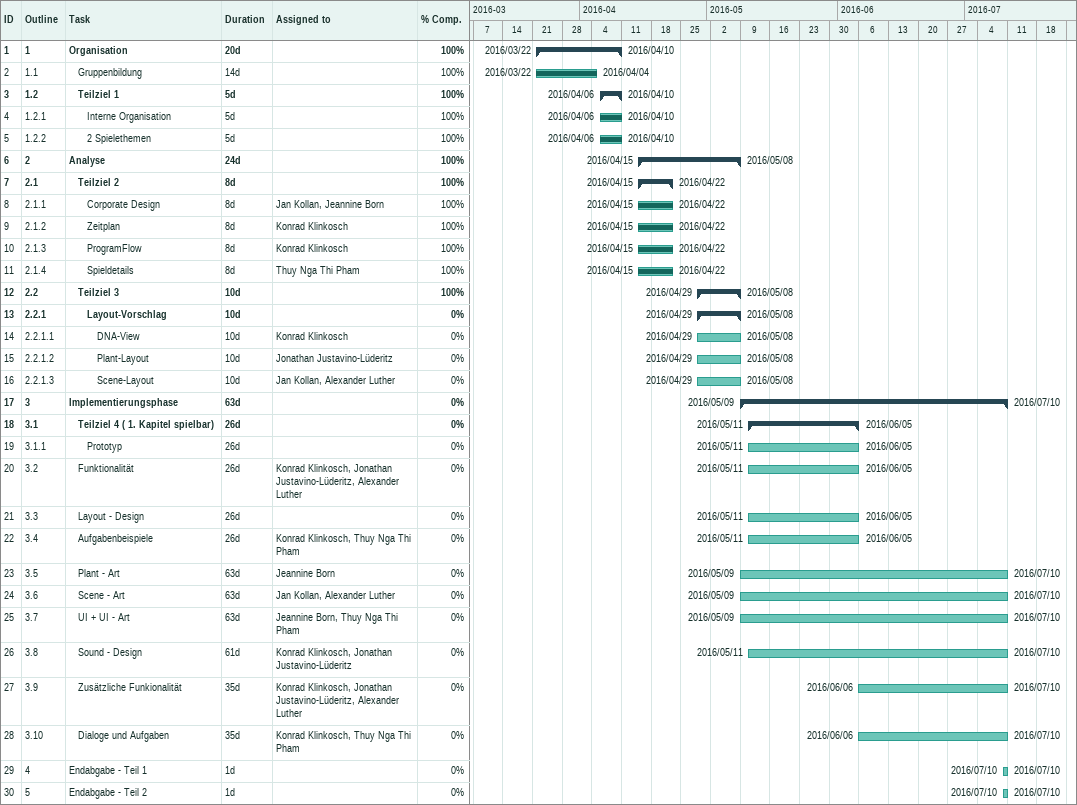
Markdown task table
| ID | WBS | Task | Duration | Start | Finish | Resources | % complete |
|---|---|---|---|---|---|---|---|
| 1 | 1 | **Organisation** | 20d | 2016-03-22 | 2016-04-10 |  | 100 |
| 2 | 1.1 | Gruppenbildung | 14d | 2016-03-22 | 2016-04-04 |  | 100 |
| 3 | 1.2 | **Teilziel 1** | 5d | 2016-04-06 | 2016-04-10 |  | 100 |
| 4 | 1.2.1 | Interne Organisation | 5d | 2016-04-06 | 2016-04-10 |  | 100 |
| 5 | 1.2.2 | 2 Spielethemen | 5d | 2016-04-06 | 2016-04-10 |  | 100 |
| 6 | 2 | **Analyse** | 24d | 2016-04-15 | 2016-05-08 |  | 100 |
| 7 | 2.1 | **Teilziel 2** | 8d | 2016-04-15 | 2016-04-22 |  | 100 |
| 8 | 2.1.1 | Corporate Design | 8d | 2016-04-15 | 2016-04-22 | Jan Kollan, Jeannine Born | 100 |
| 9 | 2.1.2 | Zeitplan | 8d | 2016-04-15 | 2016-04-22 | Konrad Klinkosch | 100 |
| 10 | 2.1.3 | ProgramFlow | 8d | 2016-04-15 | 2016-04-22 | Konrad Klinkosch | 100 |
| 11 | 2.1.4 | Spieldetails | 8d | 2016-04-15 | 2016-04-22 | Thuy Nga Thi Pham | 100 |
| 12 | 2.2 | **Teilziel 3** | 10d | 2016-04-29 | 2016-05-08 |  | 100 |
| 13 | 2.2.1 | **Layout-Vorschlag** | 10d | 2016-04-29 | 2016-05-08 |  | 0 |
| 14 | 2.2.1.1 | DNA-View | 10d | 2016-04-29 | 2016-05-08 | Konrad Klinkosch | 0 |
| 15 | 2.2.1.2 | Plant-Layout | 10d | 2016-04-29 | 2016-05-08 | Jonathan Justavino-Lüderitz | 0 |
| 16 | 2.2.1.3 | Scene-Layout | 10d | 2016-04-29 | 2016-05-08 | Jan Kollan, Alexander Luther | 0 |
| 17 | 3 | **Implementierungsphase** | 63d | 2016-05-09 | 2016-07-10 |  | 0 |
| 18 | 3.1 | **Teilziel 4 ( 1. Kapitel spielbar)** | 26d | 2016-05-11 | 2016-06-05 |  | 0 |
| 19 | 3.1.1 | Prototyp | 26d | 2016-05-11 | 2016-06-05 |  | 0 |
| 20 | 3.2 | Funktionalität | 26d | 2016-05-11 | 2016-06-05 | Konrad Klinkosch, Jonathan Justavino-Lüderitz, Alexander Luther | 0 |
| 21 | 3.3 | Layout - Design | 26d | 2016-05-11 | 2016-06-05 |  | 0 |
| 22 | 3.4 | Aufgabenbeispiele | 26d | 2016-05-11 | 2016-06-05 | Konrad Klinkosch, Thuy Nga Thi Pham | 0 |
| 23 | 3.5 | Plant - Art | 63d | 2016-05-09 | 2016-07-10 | Jeannine Born | 0 |
| 24 | 3.6 | Scene - Art | 63d | 2016-05-09 | 2016-07-10 | Jan Kollan, Alexander Luther | 0 |
| 25 | 3.7 | UI + UI - Art | 63d | 2016-05-09 | 2016-07-10 | Jeannine Born, Thuy Nga Thi Pham | 0 |
| 26 | 3.8 | Sound - Design | 61d | 2016-05-11 | 2016-07-10 | Konrad Klinkosch, Jonathan Justavino-Lüderitz | 0 |
| 27 | 3.9 | Zusätzliche Funkionalität | 35d | 2016-06-06 | 2016-07-10 | Konrad Klinkosch, Jonathan Justavino-Lüderitz, Alexander Luther | 0 |
| 28 | 3.10 | Dialoge und Aufgaben | 35d | 2016-06-06 | 2016-07-10 | Konrad Klinkosch, Thuy Nga Thi Pham | 0 |
| 29 | 4 | Endabgabe - Teil 1 | 1d | 2016-07-10 | 2016-07-10 |  | 0 |
| 30 | 5 | Endabgabe - Teil 2 | 1d | 2016-07-10 | 2016-07-10 |  | 0 |
